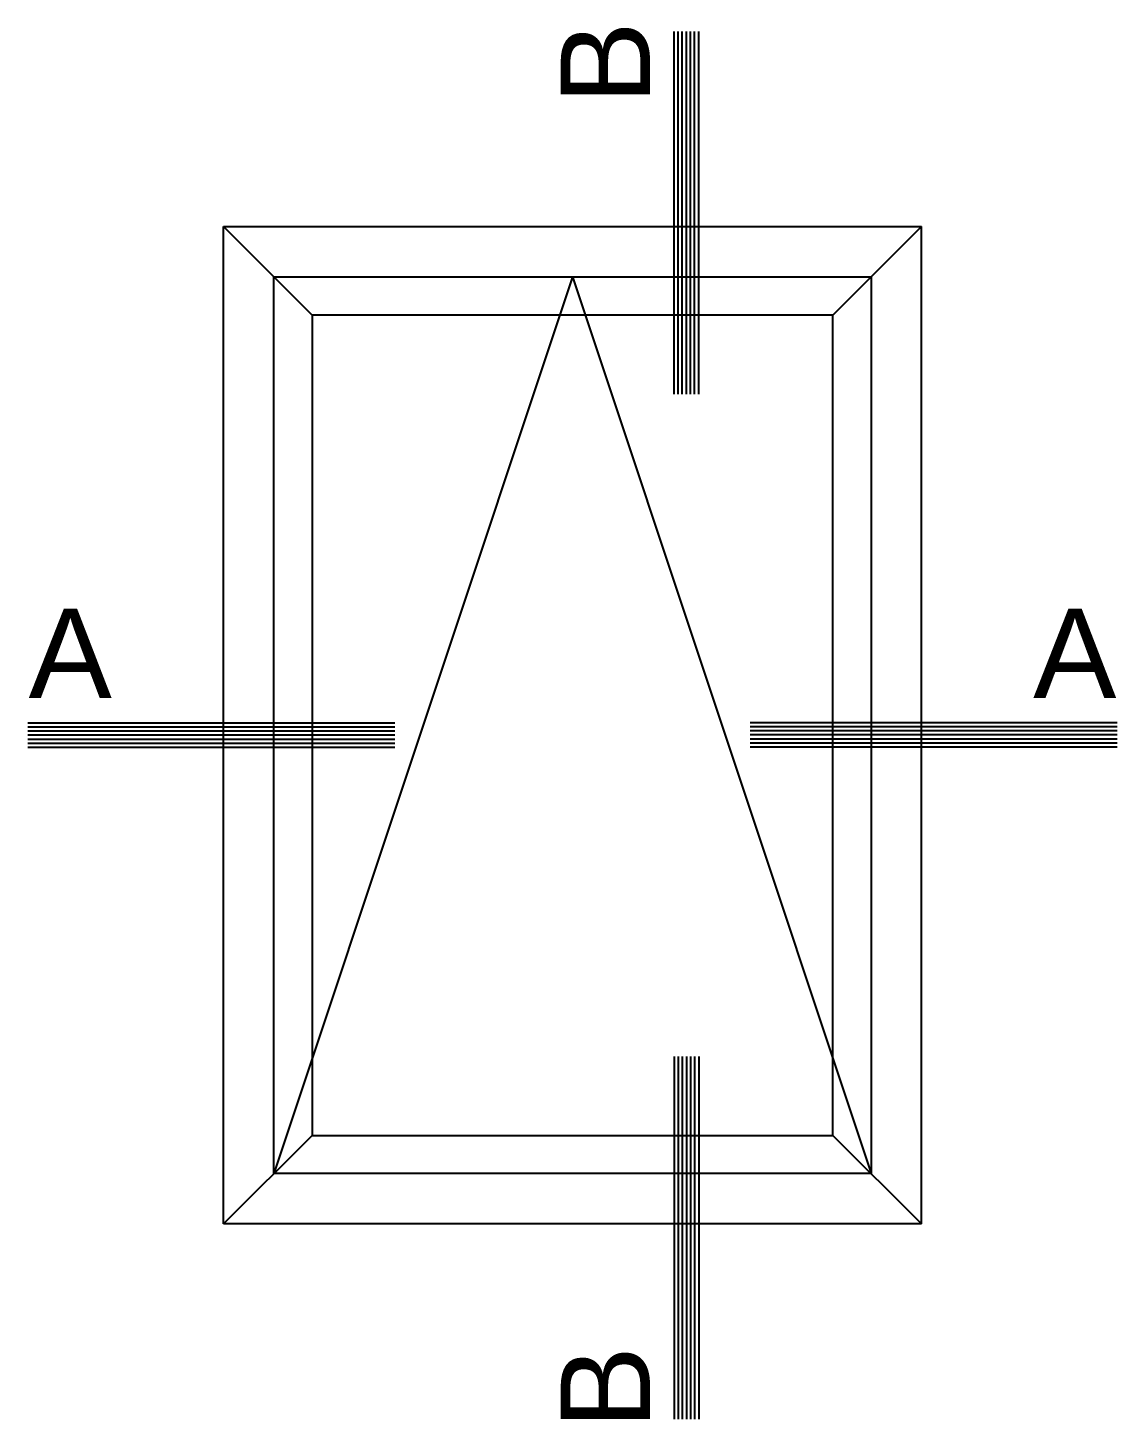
# Model space of a CAD drawing. Header units: millimetres. Extents: x 3069 to 3669, y 1489 to 1908.
# Drawn here: x 3068.6 to 3212, y 1725.2 to 1908.3 of the extents above; entities that cross this region are included whole.
import ezdxf

# ---------------------------------------------------------------- set-up
doc = ezdxf.new("R2010")
doc.units = ezdxf.units.MM
doc.layers.add('Detalles-Lineas cuadro', color=7, linetype='Continuous', lineweight=25)
doc.layers.add('Texto-Detalles', color=7, linetype='Continuous', lineweight=25)
doc.styles.add('Detalles', font='arial.ttf')

msp = doc.modelspace()

# ---------------------------------------------------------------- linework, layer by layer
at = {"layer": 'Detalles-Lineas cuadro', "ltscale": 2.5}
for p, q in [((3153.68, 1860.09), (3153.68, 1907.83)), ((3154.22, 1860.09), (3154.22, 1907.83)), ((3154.76, 1860.09), (3154.76, 1907.83)), ((3155.3, 1860.09), (3155.3, 1907.83)), ((3155.84, 1860.09), (3155.84, 1907.83)), ((3156.38, 1860.09), (3156.38, 1907.83)), ((3156.92, 1860.09), (3156.92, 1907.83)), ((3094.37, 1750.9), (3094.37, 1882.15)), ((3094.37, 1882.15), (3106.03, 1870.49)), ((3094.37, 1882.15), (3186.25, 1882.15)), ((3186.25, 1882.15), (3174.59, 1870.49)), ((3186.25, 1750.9), (3186.25, 1882.15)), ((3140.31, 1875.53), (3100.99, 1757.52)), ((3140.31, 1875.53), (3179.63, 1757.52)), ((3068.62, 1816.85), (3116.91, 1816.85)), ((3068.62, 1816.31), (3116.91, 1816.31)), ((3212, 1816.85), (3163.71, 1816.85)), ((3212, 1816.31), (3163.71, 1816.31)), ((3068.62, 1815.77), (3116.91, 1815.77)), ((3068.62, 1815.24), (3116.91, 1815.24)), ((3068.62, 1814.7), (3116.91, 1814.7)), ((3212, 1815.77), (3163.71, 1815.77)), ((3212, 1815.24), (3163.71, 1815.24)), ((3212, 1814.7), (3163.71, 1814.7)), ((3068.62, 1814.16), (3116.91, 1814.16)), ((3068.62, 1813.62), (3116.91, 1813.62)), ((3212, 1814.16), (3163.71, 1814.16)), ((3212, 1813.62), (3163.71, 1813.62)), ((3153.68, 1772.95), (3153.68, 1725.21)), ((3154.22, 1772.95), (3154.22, 1725.21)), ((3154.76, 1772.95), (3154.76, 1725.21)), ((3155.3, 1772.95), (3155.3, 1725.21)), ((3155.84, 1772.95), (3155.84, 1725.21)), ((3156.38, 1772.95), (3156.38, 1725.21)), ((3156.92, 1772.95), (3156.92, 1725.21)), ((3174.59, 1762.55), (3186.25, 1750.9)), ((3186.25, 1750.9), (3094.37, 1750.9))]:
    msp.add_line(p, q, dxfattribs=at)
msp.add_lwpolyline([(3179.63, 1757.52), (3100.99, 1757.52), (3100.99, 1875.53), (3179.63, 1875.53)], close=True, dxfattribs=at)
msp.add_lwpolyline([(3106.03, 1762.55), (3174.59, 1762.55), (3174.59, 1870.49), (3106.03, 1870.49), (3106.03, 1762.55), (3094.37, 1750.9)], dxfattribs=at)

# ---------------------------------------------------------------- texts
at = {"layer": 'Texto-Detalles', "char_height": 11.76, "attachment_point": 5, "rotation": 90, "style": 'Detalles'}
for insert in [(3144.63, 1903.68), (3144.63, 1729.36)]:
    msp.add_mtext('B', dxfattribs=dict(at, insert=insert))
at = {"layer": 'Texto-Detalles', "char_height": 11.76, "attachment_point": 5, "style": 'Detalles'}
for insert in [(3074.2, 1825.99), (3206.42, 1825.99)]:
    msp.add_mtext('A', dxfattribs=dict(at, insert=insert))

doc.saveas('drawing.dxf')
